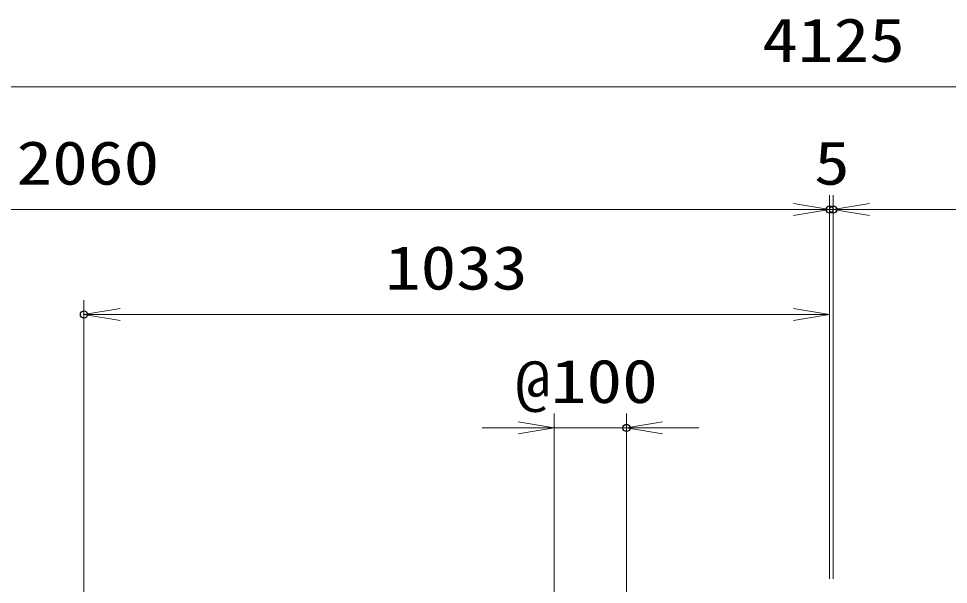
# Model space of a CAD drawing. Units: millimetres at full size. Extents: x -5940 to 5940, y -4200 to 4200.
# Drawn here: x -2924 to -1637, y 384 to 1167 of the extents above; entities that cross this region are included whole.
import ezdxf
from ezdxf.enums import TextEntityAlignment as Align

# ---------------------------------------------------------------- set-up
doc = ezdxf.new("R2010")
doc.units = ezdxf.units.MM
doc.header["$LTSCALE"] = 20
doc.header["$PDMODE"] = 32
doc.header["$PDSIZE"] = 10
doc.layers.add('0-6_寸法線', color=4, linetype='Continuous', lineweight=18)
doc.layers.add('0-7_0', color=7, linetype='Continuous', lineweight=18)
doc.layers.add('0-8_Defpoints', color=7, linetype='Continuous')
doc.styles.add('ＭＳ ゴシック', font='')
doc.styles.get('ＭＳ ゴシック').set_extended_font_data('MS Gothic')

# ---------------------------------------------------------------- blocks, each defined once
blk = doc.blocks.new('_Open')
at = {"layer": '0-7_0'}
blk.add_line((-20, 3.333), (0, 0), dxfattribs=at)
blk.add_lwpolyline([(-20, -3.333), (0, 0), (-20, 0)], dxfattribs=at)
blk = doc.blocks.new('S23')
at = {"layer": '0-6_寸法線'}
for points in [[(-3787834, 57488977.5), (-3795986.8, 57488977.5), (-3804559.9, 57468386.6), (-3804944.2, 57467463.5)], [(-3804713.7, 57468450.7), (-3804944.2, 57467463.5), (-3804406, 57468322.6)]]:
    blk.add_lwpolyline(points, dxfattribs=at)
at = {"layer": '0-6_寸法線', "color": 254, "style": 'ＭＳ ゴシック', "width": 0.75}
blk.add_text('シリンダ-錠', height=1212, dxfattribs=at).set_placement((-3794851.6, 57489374.4), align=Align.BOTTOM_LEFT)

msp = doc.modelspace()

# ---------------------------------------------------------------- linework, layer by layer
at = {"layer": '0-6_寸法線'}
for p, q in [((-3861.32, 1072.78), (263.68, 1072.78)), ((-1801.32, 391.52), (-1801.32, 922.78)), ((-1801.32, 391.52), (-1801.32, 922.78)), ((-1796.32, 391.52), (-1796.32, 922.78)), ((-1796.32, 391.52), (-1796.32, 922.78)), ((-1801.32, 902.78), (-3861.32, 902.78)), ((-1851.32, 902.78), (-1901.32, 902.78)), ((-1796.32, 902.78), (-1801.32, 902.78)), ((263.68, 902.78), (-1796.32, 902.78)), ((-1746.32, 902.78), (-1696.32, 902.78)), ((-2833.82, 311.52), (-2833.82, 777.6)), ((-1801.32, 391.52), (-1801.32, 777.6)), ((-1801.32, 757.6), (-2833.82, 757.6)), ((-2182.57, 358.52), (-2182.57, 620.56)), ((-2082.57, 358.52), (-2082.57, 620.56)), ((-2232.57, 600.56), (-2282.57, 600.56)), ((-2182.57, 600.56), (-2082.57, 600.56)), ((-2032.57, 600.56), (-1982.57, 600.56))]:
    msp.add_line(p, q, dxfattribs=at)
at = {"layer": '0-8_Defpoints'}
for p in [(-1801.32, 902.78), (-1796.32, 902.78), (-2833.82, 757.6), (-2082.57, 600.56)]:
    msp.add_point(p, dxfattribs=at)

# ---------------------------------------------------------------- block references
at = {"layer": '0-6_寸法線'}
for name, p, xscale, yscale in [('_Open', (-1801.32, 902.78), 2.5, 2.5), ('_Open', (-1801.32, 902.78), 2.5, 2.5), ('_Open', (-1801.32, 757.6), 2.5, 2.5), ('S23', (188501.9, -2873821.65), 0.05, 0.05), ('_Open', (-2182.57, 600.56), 2.5, 2.5)]:
    msp.add_blockref(name, p, dxfattribs=dict(at, xscale=xscale, yscale=yscale))
at = {"layer": '0-6_寸法線', "xscale": 2.5, "yscale": 2.5, "rotation": 180}
for p in [(-1796.32, 902.78), (-1796.32, 902.78), (-2833.82, 757.6), (-2082.57, 600.56)]:
    msp.add_blockref('_Open', p, dxfattribs=at)

# ---------------------------------------------------------------- texts
at = {"layer": '0-6_寸法線', "color": 254, "style": 'ＭＳ ゴシック', "width": 1.2}
for s, p in [('4125', (-1894.82, 1089.12)), ('2060', (-2927.32, 919.12)), ('5', (-1822.82, 919.12)), ('1033', (-2417.17, 773.94)), ('@100', (-2236.97, 616.9))]:
    msp.add_text(s, height=60.56, dxfattribs=at).set_placement(p, align=Align.BOTTOM_LEFT)

doc.saveas('drawing.dxf')
